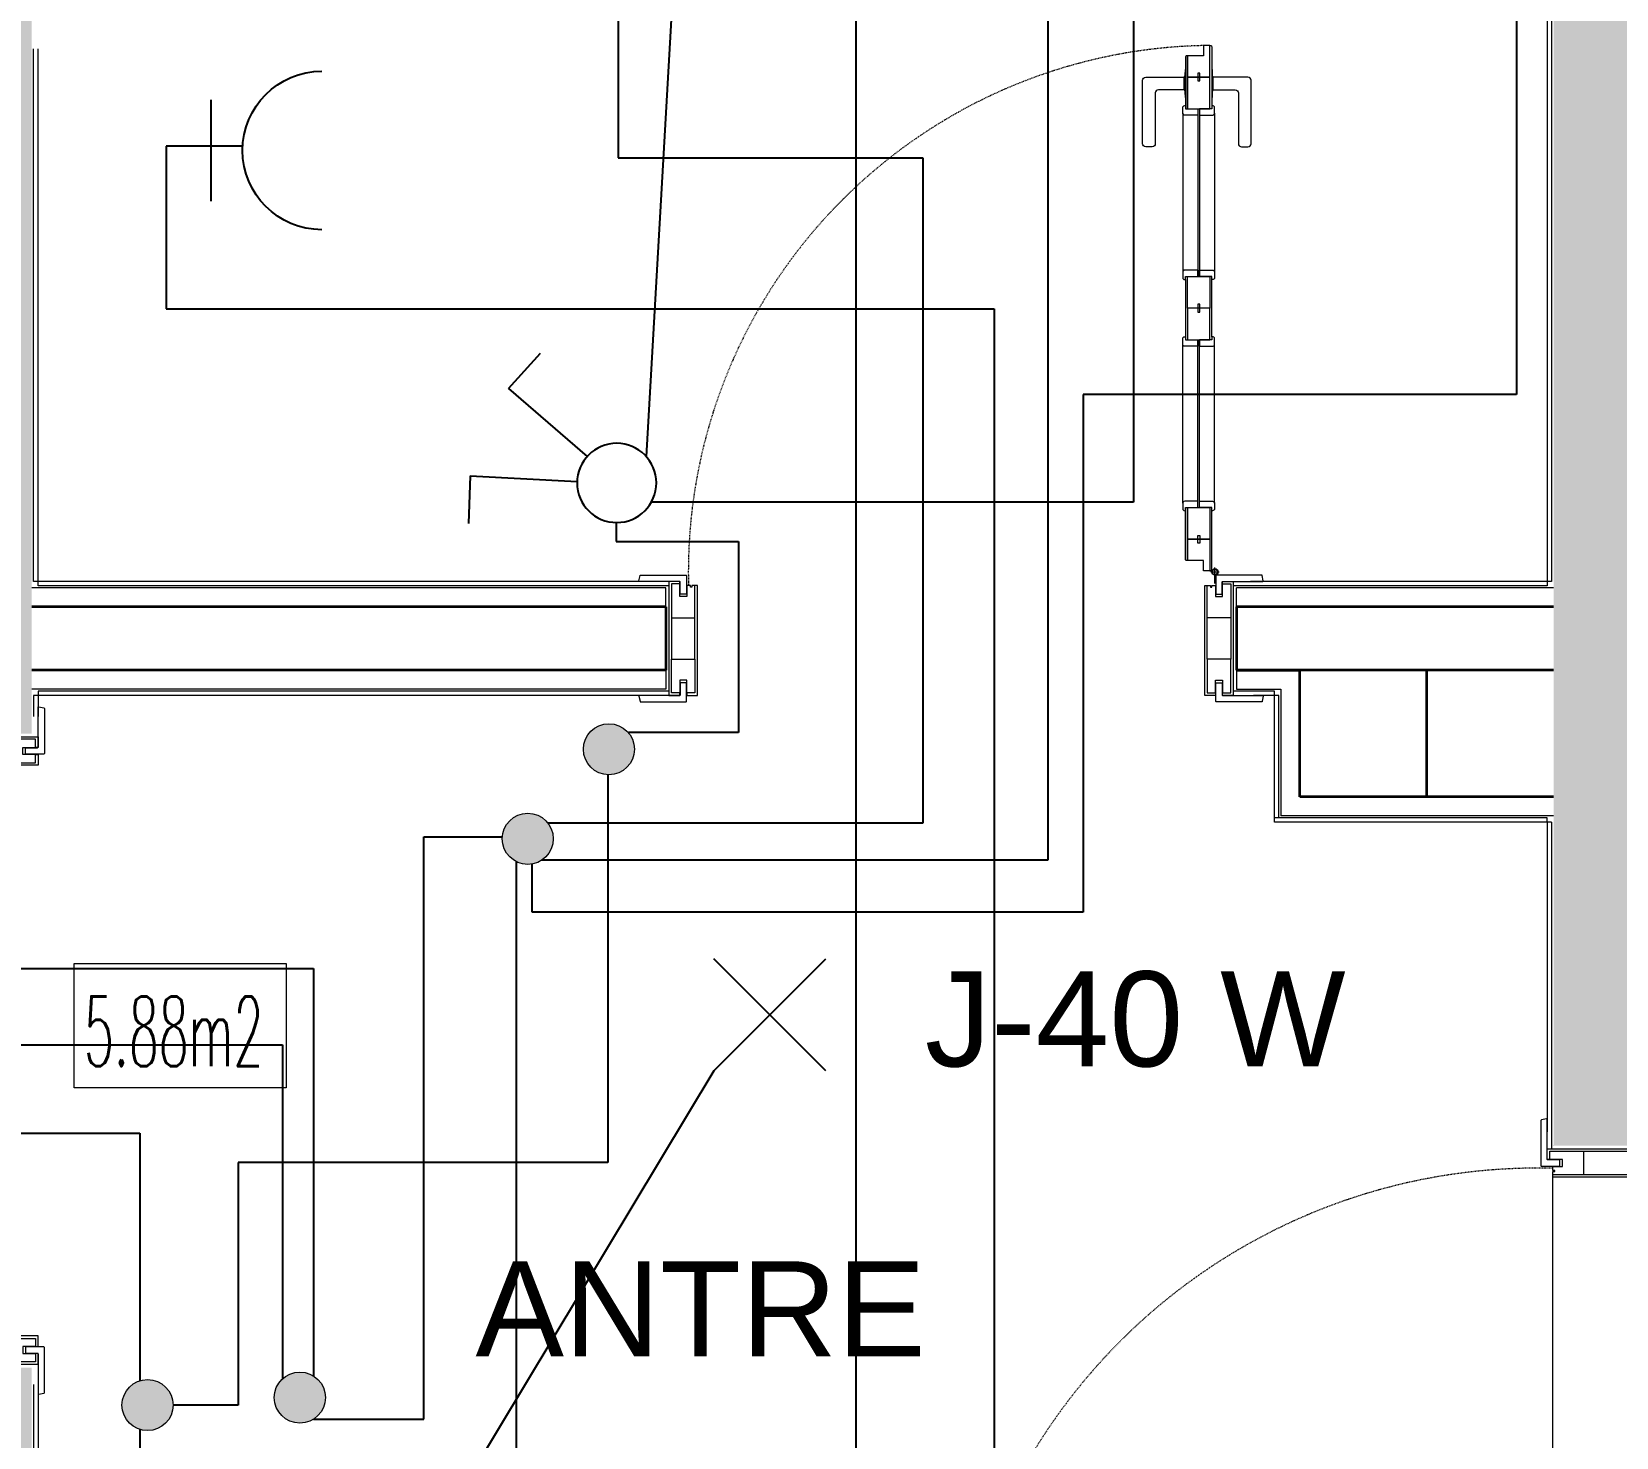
# Model space of a CAD drawing. Header units: millimetres. Extents: x -4402 to 30102, y 1696 to 6551.
# Drawn here: x 19874.3 to 20124.2, y 4289 to 4510.7 of the extents above; entities that cross this region are included whole.
import ezdxf

# ---------------------------------------------------------------- set-up
doc = ezdxf.new("R2010")
doc.units = ezdxf.units.MM
doc.linetypes.add('HIDDEN', pattern=[0.375, 0.25, -0.125])
for name, color, linetype in [('BOYA', 253, 'Continuous'), ('ELEKTRİK YAZI', 2, 'Continuous'), ('SEMBOL', 1, 'Continuous')]:
    doc.layers.add(name, color=color, linetype=linetype)
for name, color, linetype, lineweight in [('D', 4, 'Continuous', 35), ('HA', 8, 'Continuous', 20), ('I', 3, 'Continuous', 18), ('KP', 1, 'Continuous', 20), ('MH', 20, 'Continuous', 20), ('S', 6, 'Continuous', 20), ('YYM', 20, 'Continuous', 18)]:
    doc.layers.add(name, color=color, linetype=linetype, lineweight=lineweight)
doc.styles.add('1', font='arial.ttf', dxfattribs={"height": 18})
doc.styles.add('SIMPLEX', font='SIMPLEX.SHX', dxfattribs={"width": 0.65, "height": 10})
doc.styles.get("Standard").update_dxf_attribs({"font": 'arial.ttf'})

# ---------------------------------------------------------------- blocks, each defined once
blk = doc.blocks.new('KP-100-D1')
at = {"layer": 'KP', "ltscale": 3}
for p, q in [((-10.1, 5), (-10.1, 95)), ((10, 95), (10, 5))]:
    blk.add_line(p, q, dxfattribs=at)
at = {"layer": 'KP'}
for p, q in [((-85.03, 12.5), (-85.03, 11.52)), ((-78.28, 14.5), (-83.03, 14.5)), ((-80.66, 14.5), (-80.66, 11.52)), ((-76.28, 12.5), (-76.28, 11.52)), ((-84.81, 11.52), (-85.03, 11.52)), ((-76.28, 11.52), (-84.81, 11.52)), ((-76.28, 11.52), (-76.5, 11.52)), ((-76.9, 9.22), (-84.41, 9.22)), ((-82.81, 9.52), (-82.81, 9.22)), ((-78.5, 9.52), (-78.5, 9.22)), ((-97.8, 3.83), (-101.3, 3.83)), ((-98.55, 3.68), (-100.55, 3.68)), ((-10.39, 3.4), (-13.18, 3.4)), ((-12.5, 4.05), (-12.5, 2.72))]:
    blk.add_line(p, q, dxfattribs=at)
at = {"layer": 'KP', "color": 1, "ltscale": 3}
for points in [[(-11, 96.75), (-9.1, 96.75, 0.414214), (-9, 96.85), (-9, 97.65, 0.414214), (-9.1, 97.75), (-10.9, 97.75, -0.414214), (-11, 97.85), (-11, 104.14, 0.453592), (-11.11, 104.23), (-11.91, 104.06, 0.375902), (-12, 103.96), (-12, 96.85, 0.414214), (-11.9, 96.75), (-11, 96.75)], [(10, 96.75), (8.1, 96.75, -0.414214), (8, 96.85), (8, 97.65, -0.414214), (8.1, 97.75), (9.9, 97.75, 0.414214), (10, 97.85), (10, 104.14, -0.453592), (10.11, 104.23), (10.91, 104.06, -0.375902), (11, 103.96), (11, 96.85, -0.414214), (10.9, 96.75), (10, 96.75)], [(-11, 3.25), (-9.1, 3.25, -0.414214), (-9, 3.15), (-9, 2.35, -0.414214), (-9.1, 2.25), (-10.9, 2.25, 0.414214), (-11, 2.15), (-11, -4.14, -0.453592), (-11.11, -4.23), (-11.91, -4.06, -0.375902), (-12, -3.96), (-12, 3.15, -0.414214), (-11.9, 3.25), (-11, 3.25)], [(10, 3.25), (8.1, 3.25, 0.414214), (8, 3.15), (8, 2.35, 0.414214), (8.1, 2.25), (9.9, 2.25, -0.414214), (10, 2.15), (10, -4.14, 0.453592), (10.11, -4.23), (10.91, -4.06, 0.375902), (11, -3.96), (11, 3.15, 0.414214), (10.9, 3.25), (10, 3.25)]]:
    blk.add_lwpolyline(points, format="xyb", dxfattribs=at)
at = {"layer": 'KP', "ltscale": 3}
for points in [[(-10.6, 97.8), (-11, 97.8), (-11, 99.5), (10, 99.5), (10, 97.8), (9.6, 97.8)], [(-10.6, 97.8), (-10.6, 99.1), (-5.25, 99.1), (-5.25, 95.4), (-10.1, 95.4), (-10.1, 95.9), (-9.8, 95.9), (-9.8, 96.1), (-10.1, 96.1), (-10.1, 96.7), (-8.6, 96.7), (-8.6, 97.8), (-10.6, 97.8)], [(-5.25, 99.1), (4.25, 99.1), (4.25, 95.4), (-5.25, 95.4)], [(9.6, 97.8), (9.6, 99.1), (4.25, 99.1), (4.25, 95.4), (9.6, 95.4), (9.6, 95.9), (9.6, 95.9), (9.6, 96.1), (9.6, 96.1), (9.6, 96.7), (7.6, 96.7), (7.6, 97.8), (9.6, 97.8)], [(9.6, 96.7), (10, 96.7), (10, 95), (-10.1, 95), (-10.1, 95.4)], [(-105.55, 4.5), (-105.55, 5.5), (-103.9, 5.5), (-103.9, 8), (-100.55, 8), (-100.55, 4.5), (-105.55, 4.5), (-105.55, 5.5)], [(-12.65, 4.5), (-12.65, 5.5), (-14.3, 5.5), (-14.3, 8), (-17.65, 8), (-17.65, 4.5), (-12.65, 4.5), (-12.65, 5.5)], [(9.6, 3.3), (10, 3.3), (10, 5), (-10.1, 5), (-10.1, 4.6)], [(-10.6, 2.2), (-10.6, 0.9), (-5.25, 0.9), (-5.25, 4.6), (-10.1, 4.6), (-10.1, 4.1), (-9.8, 4.1), (-9.8, 3.9), (-10.1, 3.9), (-10.1, 3.3), (-8.6, 3.3), (-8.6, 2.2), (-10.6, 2.2)], [(-5.25, 0.9), (4.25, 0.9), (4.25, 4.6), (-5.25, 4.6)], [(9.6, 2.2), (9.6, 0.9), (4.25, 0.9), (4.25, 4.6), (9.6, 4.6), (9.6, 4.1), (9.6, 4.1), (9.6, 3.9), (9.6, 3.9), (9.6, 3.3), (7.6, 3.3), (7.6, 2.2), (9.6, 2.2)], [(-10.6, 2.2), (-11, 2.2), (-11, 0.5), (10, 0.5), (10, 2.2), (9.6, 2.2)]]:
    blk.add_lwpolyline(points, dxfattribs=at)
for points in [[(-103.9, 8), (-103.9, 8.4, -0.414214), (-103.7, 8.6), (-14.55, 8.6, -0.414214), (-14.3, 8.35), (-14.3, 8)], [(-105.55, 4.5), (-105.55, 4.1, 0.414214), (-105.35, 3.9), (-12.9, 3.9, 0.414214), (-12.65, 4.15), (-12.65, 4.5)]]:
    blk.add_lwpolyline(points, format="xyb", close=True, dxfattribs=at)
for points in [[(-88, 4.5), (-93, 4.5), (-93, 8), (-88, 8)], [(-75.45, 4.5), (-80.45, 4.5), (-80.45, 8), (-75.45, 8)], [(-62.9, 4.5), (-67.9, 4.5), (-67.9, 8), (-62.9, 8)], [(-49.3, 4.5), (-54.3, 4.5), (-54.3, 8), (-49.3, 8)], [(-36.75, 4.5), (-41.75, 4.5), (-41.75, 8), (-36.75, 8)], [(-25.2, 4.5), (-30.2, 4.5), (-30.2, 8), (-25.2, 8)]]:
    blk.add_lwpolyline(points, close=True, dxfattribs=at)
at = {"layer": 'KP'}
for points in [[(-101.75, 3.9), (-101.75, 3.88, 0.414214), (-101.7, 3.83), (-97.4, 3.83, 0.414214), (-97.35, 3.88), (-97.35, 3.9)], [(-98.55, 3.68), (-98.55, 0.2, 0.414214), (-98.05, -0.3), (-90.05, -0.3, -0.414214), (-89.55, -0.8), (-89.55, -1.79, -0.410092), (-90.05, -2.3), (-100.05, -2.3, -0.414214), (-100.55, -1.8), (-100.55, 3.68)]]:
    blk.add_lwpolyline(points, format="xyb", dxfattribs=at)
for points in [[(-100.55, 3.68), (-100.85, 3.83)], [(-98.55, 3.68), (-98.25, 3.83)]]:
    blk.add_lwpolyline(points, dxfattribs=at)
for radius in [0.5, 0.42]:
    blk.add_circle((-12.5, 3.4), radius, dxfattribs=at)
at = {"layer": 'KP', "color": 8, "linetype": 'HIDDEN', "ltscale": 0.5}
blk.add_arc((-12.5, 3.4), 93.05, 88.522, 178.7068, dxfattribs=at)
at = {"layer": 'KP'}
for centre, radius, start, end in [((-83.03, 12.5), 2, 90, 180), ((-80.2, 11.56), 3.55, 123.8829, 180.6295), ((-81.11, 11.56), 3.55, 359.3705, 56.1171), ((-78.28, 12.5), 2, 0, 90), ((-84.81, 9.52), 2, 0, 90), ((-76.5, 9.52), 2, 90, 180), ((-84.41, 8.6), 0.625, 90, 180), ((-76.9, 8.6), 0.625, 0, 90)]:
    blk.add_arc(centre, radius, start, end, dxfattribs=at)
blk = doc.blocks.new('KPS-100-1')
at = {"layer": 'KP', "ltscale": 3}
for p, q in [((-9.38, 95), (-9.38, 5)), ((-7, 95), (-7, 5)), ((-93.85, 8.47), (-63.8, 8.47)), ((-62.6, 8.04), (-53.6, 8.04)), ((-22.35, 8.47), (-52.4, 8.47)), ((-94.55, 6.12), (-63.1, 6.12)), ((-94.55, 5.82), (-63.1, 5.82)), ((-21.65, 6.12), (-53.1, 6.12)), ((-21.65, 5.82), (-53.1, 5.82)), ((-93.85, 3.47), (-63.8, 3.47)), ((-53.6, 3.9), (-62.6, 3.9)), ((-22.35, 3.47), (-52.4, 3.47))]:
    blk.add_line(p, q, dxfattribs=at)
at = {"layer": 'KP'}
for p, q in [((-96.8, 8.11), (-100.3, 8.11)), ((-97.55, 8.26), (-99.55, 8.26)), ((-96.8, 3.83), (-100.3, 3.83)), ((-97.55, 3.68), (-99.55, 3.68)), ((-9.67, 3.4), (-12.18, 3.4)), ((-11.5, 4.05), (-11.5, 2.72))]:
    blk.add_line(p, q, dxfattribs=at)
at = {"layer": 'KP', "color": 1, "ltscale": 3}
for points in [[(-10, 96.75), (-8.1, 96.75, 0.414214), (-8, 96.85), (-8, 97.65, 0.414214), (-8.1, 97.75), (-9.9, 97.75, -0.414214), (-10, 97.85), (-10, 104.14, 0.453592), (-10.11, 104.23), (-10.91, 104.06, 0.375902), (-11, 103.96), (-11, 96.85, 0.414214), (-10.9, 96.75), (-10, 96.75)], [(11, 96.75), (9.1, 96.75, -0.414214), (9, 96.85), (9, 97.65, -0.414214), (9.1, 97.75), (10.9, 97.75, 0.414214), (11, 97.85), (11, 104.14, -0.453592), (11.11, 104.23), (11.91, 104.06, -0.375902), (12, 103.96), (12, 96.85, -0.414214), (11.9, 96.75), (11, 96.75)], [(-10, 3.25), (-8.1, 3.25, -0.414214), (-8, 3.15), (-8, 2.35, -0.414214), (-8.1, 2.25), (-9.9, 2.25, 0.414214), (-10, 2.15), (-10, -4.14, -0.453592), (-10.11, -4.23), (-10.91, -4.06, -0.375902), (-11, -3.96), (-11, 3.15, -0.414214), (-10.9, 3.25), (-10, 3.25)], [(11, 3.25), (9.1, 3.25, 0.414214), (9, 3.15), (9, 2.35, 0.414214), (9.1, 2.25), (10.9, 2.25, -0.414214), (11, 2.15), (11, -4.14, 0.453592), (11.11, -4.23), (11.91, -4.06, 0.375902), (12, -3.96), (12, 3.15, 0.414214), (11.9, 3.25), (11, 3.25)]]:
    blk.add_lwpolyline(points, format="xyb", dxfattribs=at)
at = {"layer": 'KP', "ltscale": 3}
for points in [[(-9.6, 97.8), (-10, 97.8), (-10, 99.5), (11, 99.5), (11, 97.8), (10.6, 97.8)], [(-9.6, 97.8), (-9.6, 99.1), (-4.25, 99.1), (-4.25, 95.4), (-9.38, 95.4), (-9.38, 95.9), (-9.08, 95.9), (-9.08, 96.1), (-9.38, 96.1), (-9.38, 96.7), (-7.6, 96.7), (-7.6, 97.8), (-9.6, 97.8)], [(-4.25, 99.1), (5.25, 99.1), (5.25, 95.4), (-4.25, 95.4)], [(10.6, 97.8), (10.6, 99.1), (5.25, 99.1), (5.25, 95.4), (10.6, 95.4), (10.6, 95.9), (10.6, 95.9), (10.6, 96.1), (10.6, 96.1), (10.6, 96.7), (8.6, 96.7), (8.6, 97.8), (10.6, 97.8)], [(10.6, 96.7), (11, 96.7), (11, 95), (-9.38, 95), (-9.38, 95.4)], [(-104.55, 4.22), (-104.55, 5.22), (-102.9, 5.22), (-102.9, 7.72), (-99.55, 7.72), (-99.55, 4.22), (-104.55, 4.22), (-104.55, 5.22)], [(-11.65, 4.22), (-11.65, 5.22), (-13.3, 5.22), (-13.3, 7.72), (-16.65, 7.72), (-16.65, 4.22), (-11.65, 4.22), (-11.65, 5.22)], [(10.6, 3.3), (11, 3.3), (11, 5), (-9.38, 5), (-9.38, 4.6)], [(-9.6, 2.2), (-9.6, 0.9), (-4.25, 0.9), (-4.25, 4.6), (-9.38, 4.6), (-9.38, 4.1), (-9.08, 4.1), (-9.08, 3.9), (-9.38, 3.9), (-9.38, 3.3), (-7.6, 3.3), (-7.6, 2.2), (-9.6, 2.2)], [(-4.25, 0.9), (5.25, 0.9), (5.25, 4.6), (-4.25, 4.6)], [(10.6, 2.2), (10.6, 0.9), (5.25, 0.9), (5.25, 4.6), (10.6, 4.6), (10.6, 4.1), (10.6, 4.1), (10.6, 3.9), (10.6, 3.9), (10.6, 3.3), (8.6, 3.3), (8.6, 2.2), (10.6, 2.2)], [(-9.6, 2.2), (-10, 2.2), (-10, 0.5), (11, 0.5), (11, 2.2), (10.6, 2.2)]]:
    blk.add_lwpolyline(points, dxfattribs=at)
at = {"layer": 'KP'}
for points in [[(-97.55, 8.26), (-97.55, 12.3, -0.414214), (-97.05, 12.8), (-89.05, 12.8, 0.414214), (-88.55, 13.3), (-88.55, 14.29, 0.410092), (-89.05, 14.8), (-99.05, 14.8, 0.414214), (-99.55, 14.3), (-99.55, 8.26)], [(-100.75, 8.04), (-100.75, 8.06, -0.414214), (-100.7, 8.11), (-96.4, 8.11, -0.414214), (-96.35, 8.06), (-96.35, 8.04)], [(-100.75, 3.9), (-100.75, 3.88, 0.414214), (-100.7, 3.83), (-96.4, 3.83, 0.414214), (-96.35, 3.88), (-96.35, 3.9)], [(-97.55, 3.68), (-97.55, 0.2, 0.414214), (-97.05, -0.3), (-89.05, -0.3, -0.414214), (-88.55, -0.8), (-88.55, -1.79, -0.410092), (-89.05, -2.3), (-99.05, -2.3, -0.414214), (-99.55, -1.8), (-99.55, 3.68)]]:
    blk.add_lwpolyline(points, format="xyb", dxfattribs=at)
at = {"layer": 'KP', "ltscale": 3}
for points in [[(-102.9, 7.72), (-102.9, 7.84, -0.414214), (-102.7, 8.04), (-94.55, 8.04), (-94.55, 7.72)], [(-13.3, 7.72), (-13.3, 7.84, 0.414214), (-13.5, 8.04), (-21.65, 8.04), (-21.65, 7.72)], [(-104.55, 4.22), (-104.55, 4.1, 0.414214), (-104.35, 3.9), (-94.55, 3.9), (-94.55, 4.22)], [(-11.65, 4.22), (-11.65, 4.1, -0.414214), (-11.85, 3.9), (-21.65, 3.9), (-21.65, 4.22)]]:
    blk.add_lwpolyline(points, format="xyb", close=True, dxfattribs=at)
at = {"layer": 'KP'}
for points in [[(-99.55, 8.26), (-99.85, 8.11)], [(-97.55, 8.26), (-97.25, 8.11)], [(-99.55, 3.68), (-99.85, 3.83)], [(-97.55, 3.68), (-97.25, 3.83)]]:
    blk.add_lwpolyline(points, dxfattribs=at)
at = {"layer": 'KP', "ltscale": 3}
for points in [[(-94.55, 4.22), (-99.55, 4.22), (-99.55, 7.72), (-94.55, 7.72)], [(-63.1, 4.22), (-58.1, 4.22), (-58.1, 7.72), (-63.1, 7.72)], [(-53.1, 4.22), (-58.1, 4.22), (-58.1, 7.72), (-53.1, 7.72)], [(-21.65, 4.22), (-16.65, 4.22), (-16.65, 7.72), (-21.65, 7.72)]]:
    blk.add_lwpolyline(points, close=True, dxfattribs=at)
at = {"layer": 'KP'}
for points in [[(-94.55, 6.12), (-93.55, 6.12), (-93.55, 8.17, 0.414214), (-93.85, 8.47), (-94.75, 8.47, 0.414214), (-95.05, 8.17), (-95.05, 8.04), (-94.55, 8.04)], [(-63.1, 6.12), (-64.1, 6.12), (-64.1, 8.17, -0.414214), (-63.8, 8.47), (-62.9, 8.47, -0.414214), (-62.6, 8.17), (-62.6, 8.04), (-63.1, 8.04)], [(-53.1, 6.12), (-52.1, 6.12), (-52.1, 8.17, 0.414214), (-52.4, 8.47), (-53.3, 8.47, 0.414214), (-53.6, 8.17), (-53.6, 8.04), (-53.1, 8.04)], [(-21.65, 6.12), (-22.65, 6.12), (-22.65, 8.17, -0.414214), (-22.35, 8.47), (-21.45, 8.47, -0.414214), (-21.15, 8.17), (-21.15, 8.04), (-21.65, 8.04)], [(-94.55, 5.82), (-93.55, 5.82), (-93.55, 3.77, -0.414214), (-93.85, 3.47), (-94.75, 3.47, -0.414214), (-95.05, 3.77), (-95.05, 3.9), (-94.55, 3.9)], [(-63.1, 5.82), (-64.1, 5.82), (-64.1, 3.77, 0.414214), (-63.8, 3.47), (-62.9, 3.47, 0.414214), (-62.6, 3.77), (-62.6, 3.9), (-63.1, 3.9)], [(-53.1, 5.82), (-52.1, 5.82), (-52.1, 3.77, -0.414214), (-52.4, 3.47), (-53.3, 3.47, -0.414214), (-53.6, 3.77), (-53.6, 3.9), (-53.1, 3.9)], [(-21.65, 5.82), (-22.65, 5.82), (-22.65, 3.77, 0.414214), (-22.35, 3.47), (-21.45, 3.47, 0.414214), (-21.15, 3.77), (-21.15, 3.9), (-21.65, 3.9)]]:
    blk.add_lwpolyline(points, format="xyb", close=True, dxfattribs=at)
for points in [[(-100.18, 6.09), (-98.94, 6.09), (-98.94, 5.79), (-100.18, 5.79)], [(-58.73, 6.09), (-57.49, 6.09), (-57.49, 5.79), (-58.73, 5.79)], [(-16.02, 6.09), (-17.26, 6.09), (-17.26, 5.79), (-16.02, 5.79)]]:
    blk.add_lwpolyline(points, close=True, dxfattribs=at)
for radius in [0.5, 0.42]:
    blk.add_circle((-11.5, 3.4), radius, dxfattribs=at)
at = {"layer": 'KP', "color": 8, "linetype": 'HIDDEN', "ltscale": 0.5}
blk.add_arc((-11.5, 3.4), 93.05, 88.6945, 178.8793, dxfattribs=at)
blk = doc.blocks.new('KPM-90-1')
at = {"layer": 'KP'}
for p, q in [((-8.26, 86.55), (-8.26, 88.55)), ((-8.11, 85.8), (-8.11, 89.3)), ((-3.83, 85.8), (-3.83, 89.3)), ((-3.68, 86.55), (-3.68, 88.55)), ((-4.05, 10.5), (-2.72, 10.5)), ((-3.4, 8.67), (-3.4, 11.18))]:
    blk.add_line(p, q, dxfattribs=at)
at = {"layer": 'KP', "ltscale": 3}
for p, q in [((-8.47, 82.85), (-8.47, 57.8)), ((-6.12, 83.55), (-6.12, 57.1)), ((-5.82, 83.55), (-5.82, 57.1)), ((-3.47, 82.85), (-3.47, 57.8)), ((-8.04, 56.6), (-8.04, 47.6)), ((-3.9, 47.6), (-3.9, 56.6)), ((-8.47, 21.35), (-8.47, 46.4)), ((-6.12, 20.65), (-6.12, 47.1)), ((-5.82, 20.65), (-5.82, 47.1)), ((-3.47, 21.35), (-3.47, 46.4))]:
    blk.add_line(p, q, dxfattribs=at)
for points in [[(-4.22, 93.55), (-5.22, 93.55), (-5.22, 91.9), (-7.72, 91.9), (-7.72, 88.55), (-4.22, 88.55), (-4.22, 93.55), (-5.22, 93.55)], [(-4.22, 10.65), (-5.22, 10.65), (-5.22, 12.3), (-7.72, 12.3), (-7.72, 15.65), (-4.22, 15.65), (-4.22, 10.65), (-5.22, 10.65)], [(-87.8, 8.6), (-87.8, 9), (-89.5, 9), (-89.5, -9), (-87.8, -9), (-87.8, -8.6)], [(-87.8, 8.6), (-89.1, 8.6), (-89.1, 3.25), (-85.4, 3.25), (-85.4, 8.38), (-85.9, 8.38), (-85.9, 8.08), (-86.1, 8.08), (-86.1, 8.38), (-86.7, 8.38), (-86.7, 6.6), (-87.8, 6.6), (-87.8, 8.6)], [(-86.7, -8.6), (-86.7, -9), (-85, -9), (-85, 8.38), (-85.4, 8.38)], [(-3.3, -8.6), (-3.3, -9), (-5, -9), (-5, 8.38), (-4.6, 8.38)], [(-2.2, 8.6), (-0.9, 8.6), (-0.9, 3.25), (-4.6, 3.25), (-4.6, 8.38), (-4.1, 8.38), (-4.1, 8.08), (-3.9, 8.08), (-3.9, 8.38), (-3.3, 8.38), (-3.3, 6.6), (-2.2, 6.6), (-2.2, 8.6)], [(-2.2, 8.6), (-2.2, 9), (-0.5, 9), (-0.5, -9), (-2.2, -9), (-2.2, -8.6)], [(-89.1, 4.25), (-89.1, -3.25), (-85.4, -3.25), (-85.4, 4.25)], [(-0.9, 4.25), (-0.9, -3.25), (-4.6, -3.25), (-4.6, 4.25)], [(-87.8, -8.6), (-89.1, -8.6), (-89.1, -3.25), (-85.4, -3.25), (-85.4, -8.6), (-85.9, -8.6), (-85.9, -8.6), (-86.1, -8.6), (-86.1, -8.6), (-86.7, -8.6), (-86.7, -6.6), (-87.8, -6.6), (-87.8, -8.6)], [(-2.2, -8.6), (-0.9, -8.6), (-0.9, -3.25), (-4.6, -3.25), (-4.6, -8.6), (-4.1, -8.6), (-4.1, -8.6), (-3.9, -8.6), (-3.9, -8.6), (-3.3, -8.6), (-3.3, -6.6), (-2.2, -6.6), (-2.2, -8.6)]]:
    blk.add_lwpolyline(points, dxfattribs=at)
for points in [[(-4.22, 93.55), (-4.1, 93.55, -0.414214), (-3.9, 93.35), (-3.9, 83.55), (-4.22, 83.55)], [(-7.72, 91.9), (-7.84, 91.9, 0.414214), (-8.04, 91.7), (-8.04, 83.55), (-7.72, 83.55)], [(-7.72, 12.3), (-7.84, 12.3, -0.414214), (-8.04, 12.5), (-8.04, 20.65), (-7.72, 20.65)], [(-4.22, 10.65), (-4.1, 10.65, 0.414214), (-3.9, 10.85), (-3.9, 20.65), (-4.22, 20.65)]]:
    blk.add_lwpolyline(points, format="xyb", close=True, dxfattribs=at)
at = {"layer": 'KP'}
for points in [[(-8.26, 86.55), (-12.3, 86.55, 0.414214), (-12.8, 86.05), (-12.8, 78.05, -0.414214), (-13.3, 77.55), (-14.29, 77.55, -0.410092), (-14.8, 78.05), (-14.8, 88.05, -0.414214), (-14.3, 88.55), (-8.26, 88.55)], [(-8.04, 89.75), (-8.06, 89.75, 0.414214), (-8.11, 89.7), (-8.11, 85.4, 0.414214), (-8.06, 85.35), (-8.04, 85.35)], [(-3.9, 89.75), (-3.88, 89.75, -0.414214), (-3.83, 89.7), (-3.83, 85.4, -0.414214), (-3.88, 85.35), (-3.9, 85.35)], [(-3.68, 86.55), (-0.2, 86.55, -0.414214), (0.3, 86.05), (0.3, 78.05, 0.414214), (0.8, 77.55), (1.79, 77.55, 0.410092), (2.3, 78.05), (2.3, 88.05, 0.414214), (1.8, 88.55), (-3.68, 88.55)]]:
    blk.add_lwpolyline(points, format="xyb", dxfattribs=at)
for points in [[(-8.26, 88.55), (-8.11, 88.85)], [(-3.68, 88.55), (-3.83, 88.85)], [(-8.26, 86.55), (-8.11, 86.25)], [(-3.68, 86.55), (-3.83, 86.25)]]:
    blk.add_lwpolyline(points, dxfattribs=at)
at = {"layer": 'KP', "ltscale": 3}
for points in [[(-4.22, 83.55), (-4.22, 88.55), (-7.72, 88.55), (-7.72, 83.55)], [(-4.22, 57.1), (-4.22, 52.1), (-7.72, 52.1), (-7.72, 57.1)], [(-4.22, 47.1), (-4.22, 52.1), (-7.72, 52.1), (-7.72, 47.1)], [(-4.22, 20.65), (-4.22, 15.65), (-7.72, 15.65), (-7.72, 20.65)]]:
    blk.add_lwpolyline(points, close=True, dxfattribs=at)
at = {"layer": 'KP'}
for points in [[(-6.09, 89.18), (-6.09, 87.94), (-5.79, 87.94), (-5.79, 89.18)], [(-6.09, 52.73), (-6.09, 51.49), (-5.79, 51.49), (-5.79, 52.73)], [(-6.09, 15.02), (-6.09, 16.26), (-5.79, 16.26), (-5.79, 15.02)]]:
    blk.add_lwpolyline(points, close=True, dxfattribs=at)
for points in [[(-6.12, 83.55), (-6.12, 82.55), (-8.17, 82.55, -0.414214), (-8.47, 82.85), (-8.47, 83.75, -0.414214), (-8.17, 84.05), (-8.04, 84.05), (-8.04, 83.55)], [(-5.82, 83.55), (-5.82, 82.55), (-3.77, 82.55, 0.414214), (-3.47, 82.85), (-3.47, 83.75, 0.414214), (-3.77, 84.05), (-3.9, 84.05), (-3.9, 83.55)], [(-6.12, 57.1), (-6.12, 58.1), (-8.17, 58.1, 0.414214), (-8.47, 57.8), (-8.47, 56.9, 0.414214), (-8.17, 56.6), (-8.04, 56.6), (-8.04, 57.1)], [(-5.82, 57.1), (-5.82, 58.1), (-3.77, 58.1, -0.414214), (-3.47, 57.8), (-3.47, 56.9, -0.414214), (-3.77, 56.6), (-3.9, 56.6), (-3.9, 57.1)], [(-6.12, 47.1), (-6.12, 46.1), (-8.17, 46.1, -0.414214), (-8.47, 46.4), (-8.47, 47.3, -0.414214), (-8.17, 47.6), (-8.04, 47.6), (-8.04, 47.1)], [(-5.82, 47.1), (-5.82, 46.1), (-3.77, 46.1, 0.414214), (-3.47, 46.4), (-3.47, 47.3, 0.414214), (-3.77, 47.6), (-3.9, 47.6), (-3.9, 47.1)], [(-6.12, 20.65), (-6.12, 21.65), (-8.17, 21.65, 0.414214), (-8.47, 21.35), (-8.47, 20.45, 0.414214), (-8.17, 20.15), (-8.04, 20.15), (-8.04, 20.65)], [(-5.82, 20.65), (-5.82, 21.65), (-3.77, 21.65, -0.414214), (-3.47, 21.35), (-3.47, 20.45, -0.414214), (-3.77, 20.15), (-3.9, 20.15), (-3.9, 20.65)]]:
    blk.add_lwpolyline(points, format="xyb", close=True, dxfattribs=at)
at = {"layer": 'KP', "color": 1, "ltscale": 3}
for points in [[(-86.75, 9), (-86.75, 7.1, -0.414214), (-86.85, 7), (-87.65, 7, -0.414214), (-87.75, 7.1), (-87.75, 8.9, 0.414214), (-87.85, 9), (-94.14, 9, -0.453592), (-94.23, 9.11), (-94.06, 9.91, -0.375902), (-93.96, 10), (-86.85, 10, -0.414214), (-86.75, 9.9), (-86.75, 9)], [(-3.25, 9), (-3.25, 7.1, 0.414214), (-3.15, 7), (-2.35, 7, 0.414214), (-2.25, 7.1), (-2.25, 8.9, -0.414214), (-2.15, 9), (4.14, 9, 0.453592), (4.23, 9.11), (4.06, 9.91, 0.375902), (3.96, 10), (-3.15, 10, 0.414214), (-3.25, 9.9), (-3.25, 9)], [(-86.75, -9), (-86.75, -7.1, 0.414214), (-86.85, -7), (-87.65, -7, 0.414214), (-87.75, -7.1), (-87.75, -8.9, -0.414214), (-87.85, -9), (-94.14, -9, 0.453592), (-94.23, -9.11), (-94.06, -9.91, 0.375902), (-93.96, -10), (-86.85, -10, 0.414214), (-86.75, -9.9), (-86.75, -9)], [(-3.25, -9), (-3.25, -7.1, -0.414214), (-3.15, -7), (-2.35, -7, -0.414214), (-2.25, -7.1), (-2.25, -8.9, 0.414214), (-2.15, -9), (4.14, -9, -0.453592), (4.23, -9.11), (4.06, -9.91, -0.375902), (3.96, -10), (-3.15, -10, -0.414214), (-3.25, -9.9), (-3.25, -9)]]:
    blk.add_lwpolyline(points, format="xyb", dxfattribs=at)
at = {"layer": 'KP'}
for radius in [0.5, 0.42]:
    blk.add_circle((-3.4, 10.5), radius, dxfattribs=at)
at = {"layer": 'KP', "color": 8, "linetype": 'HIDDEN', "ltscale": 0.5}
blk.add_arc((-3.4, 10.5), 83.05, 91.2557, 181.4627, dxfattribs=at)
blk = doc.blocks.new('Armatür_Lamba')
at = {"layer": 'SEMBOL'}
for p, q in [((8.84, -8.84), (-8.84, 8.84)), ((-8.84, -8.84), (8.84, 8.84))]:
    blk.add_line(p, q, dxfattribs=at)
blk = doc.blocks.new('Priz_Topraklı')
at = {"layer": 'SEMBOL'}
blk.add_line((8, -5), (-8, -5), dxfattribs=at)
blk.add_arc((0, 12.5), 12.5, 180, 0, dxfattribs=at)
blk = doc.blocks.new('Anahtar_Komutatör')
at = {"layer": 'SEMBOL'}
for p, q in [((-6.68, 21.62), (-13.82, 19.31)), ((-6.68, 21.62), (-1.93, 5.95)), ((8.37, 21.56), (2.35, 5.79)), ((8.37, 21.56), (15.32, 18.75))]:
    blk.add_line(p, q, dxfattribs=at)
blk.add_circle((0, 0), 6.25, dxfattribs=at)
blk = doc.blocks.new('Buat_Daire')
at = {"layer": 'SEMBOL', "lineweight": 20}
h = blk.add_hatch(color=256, dxfattribs=at)
edge = h.paths.add_edge_path()
edge.add_arc((0, 0), 4.03, 0, 360)
blk.add_circle((0, 0), 4.03, dxfattribs=at)

msp = doc.modelspace()

# ---------------------------------------------------------------- hatches: boundary and pattern name
at = {"layer": 'BOYA', "linetype": 'Continuous'}
for points in [[(19874.32, 4299.98), (19854.32, 4299.98), (19854.32, 4294.98), (19524.32, 4294.98), (19524.32, 4844.98), (19504.32, 4844.98), (19504.32, 4294.98), (19174.32, 4294.98), (19174.32, 4299.98), (19154.32, 4299.98), (19154.32, 4294.98), (19154.32, 4274.98), (19504.32, 4274.98), (19504.32, 3624.98), (19524.32, 3624.98), (19524.32, 4274.98), (19874.32, 4274.98)], [(19874.32, 4844.98), (19854.32, 4844.98), (19854.32, 4399.98), (19874.32, 4399.98)], [(20134.32, 4654.98), (20114.32, 4654.98), (20114.32, 4334.98), (20134.32, 4334.98)]]:
    msp.add_hatch(color=256, dxfattribs=at).paths.add_polyline_path(points)

# ---------------------------------------------------------------- linework, layer by layer
at = {"color": 9, "true_color": 0xd19cc7}
for p, q in [((20048.06, 4720.83), (20048.06, 4436.47)), ((19979.67, 4591.4), (19971.23, 4443.69)), ((20048.06, 4436.47), (19972.04, 4436.47)), ((19966.47, 4433.27), (19966.47, 4430.3)), ((19966.47, 4430.3), (19985.8, 4430.3)), ((19985.8, 4430.3), (19985.8, 4400.13)), ((19985.8, 4400.13), (19968.42, 4400.13)), ((19965.19, 4393.48), (19965.19, 4332.32)), ((19981.9, 4346.79), (19884.94, 4185.69)), ((19821.42, 4336.92), (19891.35, 4336.92)), ((19891.35, 4336.92), (19891.35, 4297.89)), ((19965.19, 4332.32), (19906.86, 4332.32)), ((19906.86, 4332.32), (19906.86, 4294.03)), ((19906.86, 4294.03), (19896.63, 4294.03)), ((19891.35, 4290.22), (19891.35, 4204.67))]:
    msp.add_line(p, q, dxfattribs=at)
for p, q in [((19966.8, 4674.2), (19966.8, 4490.78)), ((20004.3, 4577.01), (20004.3, 4221.4)), ((20108.46, 4544.77), (20108.46, 4453.47)), ((20034.57, 4512.86), (20034.57, 4380.02)), ((19907.59, 4492.62), (19895.51, 4492.62)), ((19895.51, 4492.62), (19895.51, 4466.96)), ((19966.8, 4490.78), (20014.87, 4490.78)), ((20014.87, 4490.78), (20014.87, 4385.85)), ((19895.51, 4466.96), (20026.11, 4466.96)), ((20026.11, 4466.96), (20026.11, 4212.47)), ((20108.46, 4453.47), (20040.12, 4453.47)), ((20040.12, 4453.47), (20040.12, 4371.79)), ((20014.87, 4385.85), (19955.74, 4385.85)), ((19936.18, 4291.81), (19936.18, 4383.69)), ((19936.18, 4383.69), (19948.53, 4383.69)), ((19950.73, 4379.78), (19950.73, 4176.54)), ((19953.24, 4371.79), (19953.24, 4379.41)), ((20034.57, 4380.02), (19954.79, 4380.02)), ((20040.12, 4371.79), (19953.24, 4371.79)), ((19846.19, 4362.9), (19918.74, 4362.9)), ((19918.74, 4362.9), (19918.74, 4298.66)), ((19532.13, 4350.87), (19913.87, 4350.87)), ((19913.87, 4350.87), (19913.87, 4298.2)), ((19918.74, 4291.81), (19936.18, 4291.81))]:
    msp.add_line(p, q)
at = {"layer": 'D'}
for p, q in [((19974.32, 4419.98), (19874.32, 4419.98)), ((19974.32, 4419.98), (19974.32, 4409.98)), ((19974.32, 4419.98), (19974.32, 4409.98)), ((20114.32, 4419.98), (20064.32, 4419.98)), ((20064.32, 4419.98), (20064.32, 4409.98)), ((19974.32, 4409.98), (19874.32, 4409.98)), ((20064.32, 4409.98), (20074.32, 4409.98)), ((20114.32, 4409.98), (20064.32, 4409.98)), ((20074.32, 4389.98), (20074.32, 4409.98)), ((20094.32, 4389.98), (20094.32, 4409.98)), ((20074.32, 4389.98), (20074.32, 4389.98)), ((20114.32, 4389.98), (20074.32, 4389.98))]:
    msp.add_line(p, q, dxfattribs=at)
at = {"layer": 'HA'}
for p, q in [((20114.02, 4574.78), (20114.02, 4423.98)), ((19874.62, 4423.98), (19874.62, 4507.98)), ((19974.82, 4423.28), (19875.32, 4423.28)), ((20113.32, 4423.28), (20063.82, 4423.28)), ((19874.62, 4405.98), (19874.62, 4402.68)), ((19974.82, 4406.68), (19875.32, 4406.68)), ((20070.32, 4406.68), (20063.82, 4406.68)), ((20071.02, 4386.68), (20071.02, 4405.98)), ((20113.32, 4386.68), (20071.02, 4386.68)), ((20114.02, 4385.98), (20114.02, 4334.48)), ((19874.62, 4297.28), (19874.62, 4274.68))]:
    msp.add_line(p, q, dxfattribs=at)
at = {"layer": 'I'}
for p, q in [((20113.32, 4575.48), (20113.32, 4423.98)), ((19875.32, 4423.28), (19875.32, 4507.98)), ((19971.62, 4423.98), (19874.62, 4423.98)), ((20113.32, 4423.98), (20066.52, 4423.98)), ((20114.02, 4423.98), (20113.32, 4423.98)), ((20113.32, 4423.98), (20113.32, 4423.28)), ((19971.62, 4405.98), (19874.62, 4405.98)), ((19875.32, 4406.68), (19875.32, 4402.68)), ((20070.32, 4405.98), (20067.02, 4405.98)), ((20070.32, 4405.98), (20070.32, 4406.68)), ((20071.02, 4405.98), (20070.32, 4405.98)), ((20070.32, 4385.98), (20070.32, 4405.98)), ((20071.02, 4386.68), (20070.32, 4386.68)), ((20114.02, 4385.98), (20070.32, 4385.98)), ((20113.32, 4385.98), (20113.32, 4386.68)), ((20113.32, 4385.98), (20113.32, 4337.18)), ((19875.32, 4297.28), (19875.32, 4273.98))]:
    msp.add_line(p, q, dxfattribs=at)
at = {"layer": 'S'}
for p, q in [((19974.32, 4422.98), (19874.32, 4422.98)), ((19974.32, 4419.98), (19974.32, 4422.98)), ((20064.32, 4419.98), (20064.32, 4422.98)), ((20114.32, 4422.98), (20064.32, 4422.98)), ((19974.32, 4409.98), (19974.32, 4406.98)), ((20064.32, 4409.98), (20064.32, 4406.98)), ((19974.32, 4406.98), (19874.32, 4406.98)), ((20064.32, 4406.98), (20071.32, 4406.98)), ((20071.32, 4406.98), (20071.32, 4386.98)), ((20114.32, 4386.98), (20071.32, 4386.98)), ((20114.32, 4334.98), (20114.32, 4334.98))]:
    msp.add_line(p, q, dxfattribs=at)
at = {"layer": 'YYM'}
msp.add_lwpolyline([(19881.03, 4363.69), (19914.43, 4363.69), (19914.43, 4344.12), (19881.03, 4344.12)], close=True, dxfattribs=at)

# ---------------------------------------------------------------- block references
at = {"layer": 'KP'}
for name, p in [('KPM-90-1', (20064.32, 4414.98)), ('KPS-100-1', (19864.32, 4299.98)), ('KP-100-D1', (20124.32, 4234.98))]:
    msp.add_blockref(name, p, dxfattribs=at)
at = {"layer": 'SEMBOL', "xscale": -1}
for name, p, rotation in [('Priz_Topraklı', (19907.57, 4491.96), 270), ('Anahtar_Komutatör', (19966.58, 4439.52), 66.06183654405108)]:
    msp.add_blockref(name, p, dxfattribs=dict(at, rotation=rotation))
at = {"layer": 'SEMBOL'}
for p in [(19965.35, 4397.51), (19952.55, 4383.38), (19916.61, 4295.24), (19892.59, 4294.05)]:
    msp.add_blockref('Buat_Daire', p, dxfattribs=at)
at = {"layer": 'SEMBOL', "xscale": -1}
msp.add_blockref('Armatür_Lamba', (19990.74, 4355.63), dxfattribs=at)

# ---------------------------------------------------------------- texts
at = {"layer": 'ELEKTRİK YAZI'}
msp.add_text('J-40 W', height=15, dxfattribs=at).set_placement((20015.17, 4347.47))
at = {"layer": 'MH', "style": '1'}
msp.add_text('ANTRE', height=15, dxfattribs=at).set_placement((19944.3, 4301.72))
at = {"layer": 'YYM', "style": 'SIMPLEX', "width": 0.5}
msp.add_text('5.88m2', height=11, dxfattribs=at).set_placement((19882.57, 4347.51))

doc.saveas('drawing.dxf')
